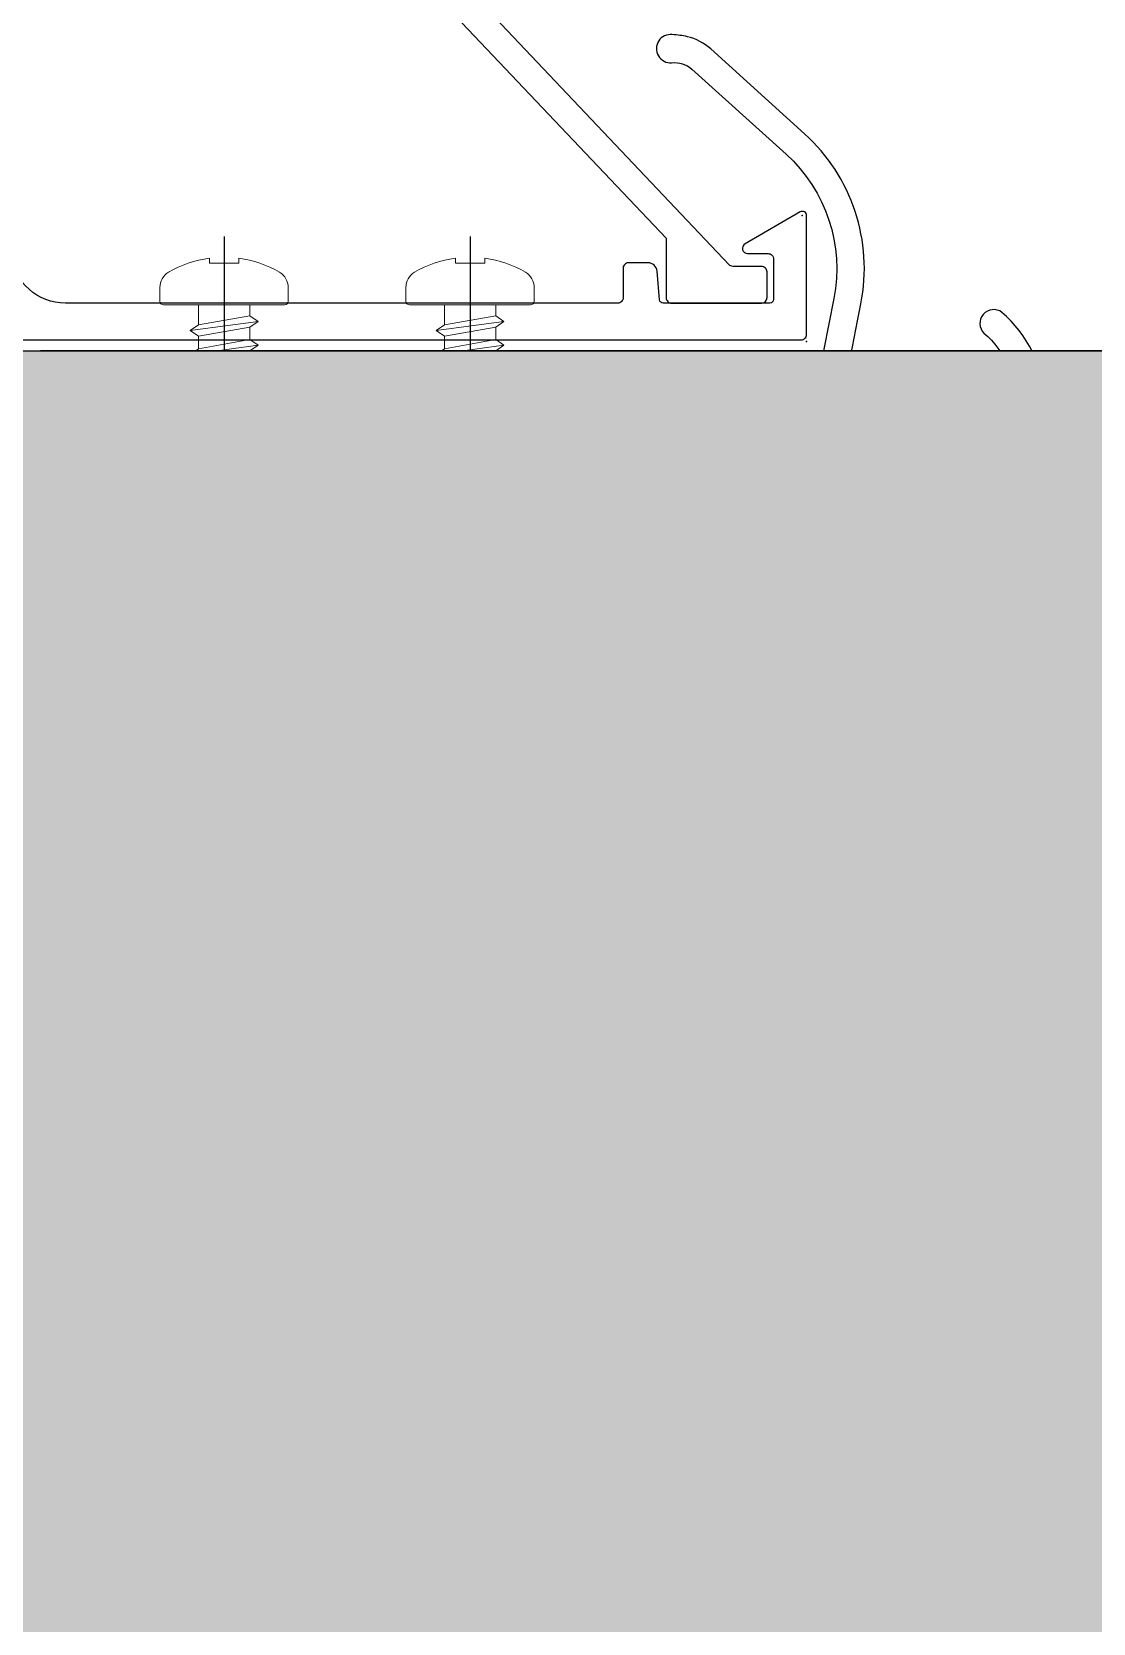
# Model space of a CAD drawing. Header units: millimetres. Extents: x -4391136 to -1798569, y -886572 to -291056.
# Drawn here: x -2451502 to -2451444.1, y -383362.9 to -383276.2 of the extents above; entities that cross this region are included whole.
import ezdxf

# ---------------------------------------------------------------- set-up
doc = ezdxf.new("R2010")
doc.units = ezdxf.units.MM
doc.set_wipeout_variables(frame=1)
doc.linetypes.add('CENTER', pattern=[50.800000000000004, 31.75, -6.35, 6.35, -6.35])
for name, color, linetype in [('000 - STRUCTURE_STEEL_ACCESORIES_MAIN_COLOR_2', 7, 'Continuous'), ('000 - STRUCTURE_STEEL_ACCESORIES_WIPEOUT_', 7, 'Continuous'), ('010 - ASPG_ACCESSORIES_HATCH_', 7, 'Continuous'), ('010 - ASPG_ACCESSORIES_MAIN_COLOR_1', 7, 'Continuous'), ('010 - ASPG_ACCESSORIES_SUB_COLOR_1', 7, 'Continuous'), ('010 - ASPG_ACCESSORIES_WIPEOUT_', 7, 'Continuous'), ('010 - ASPG_EXTR_MAIN_COLOR_2', 7, 'Continuous'), ('010 - ASPG_FLASHING_HATCH_', 7, 'Continuous'), ('010 - ASPG_FLASHING_MAIN_COLOR_4', 7, 'Continuous'), ('010 - ASPG_FLASHING_WIPEOUT_', 7, 'Continuous'), ('010 - ASPG_FRAMING_CUT_COLOR_4', 7, 'Continuous'), ('010 - ASPG_FRAMING_HATCH_', 7, 'Continuous'), ('010 - ASPG_FRAMING_MAIN_COLOR_2', 7, 'Continuous'), ('010 - ASPG_FRAMING_SUB_COLOR_2', 7, 'Continuous'), ('010 - ASPG_FRAMING_WIPEOUT_', 7, 'Continuous'), ('BOLT & SCREW', 7, 'Continuous'), ('Center Line', 7, 'CENTER')]:
    doc.layers.add(name, color=color, linetype=linetype)
doc.layers.add('010 - ASPG_EXTR_DEF_SUB', color=7, linetype='Continuous', plot=False)
doc.layers.add('12-GRID', color=7, linetype='CENTER', lineweight=13)
doc.layers.add('SCREW', color=7, linetype='Continuous', lineweight=5)
pattern_1 = [(45, (68845973.91123614, -106253.6340706302), (-4.041115254481119, 4.041115254481119), []), (45, (68845976.60531414, -106253.6340706302), (-4.041115254481119, 4.041115254481119), [])]

# ---------------------------------------------------------------- blocks, each defined once
blk = doc.blocks.new('*U3395')
at = {"layer": '12-GRID', "color": 7, "linetype": 'CENTER'}
for p, q in [((5.684341886080801e-14, -6.200000000000029), (5.684341886080801e-14, 2.200000000000029)), ((-4.199999999999973, -2), (4.200000000000085, -2))]:
    blk.add_line(p, q, dxfattribs=at)
at = {"layer": 'BOLT & SCREW', "color": 7}
for p, q in [((-0.2288719817826677, -1.446462371730204), (-0.4418749999998197, -0.2325000000002947)), ((0.2288719817822642, -1.446462371730562), (0.4418749999996946, -0.2324999999999764)), ((-0.553537628269381, -1.771128018217196), (-1.767499999999847, -1.558125000000442)), ((-0.4577439635652332, -1.771128018217196), (-0.8837500000000146, -1.558125000000442)), ((-0.2288719817826677, -1.542256036434869), (-0.4418749999998197, -1.116250000000048)), ((0.2288719817822642, -1.542256036434869), (0.4418749999996946, -1.116250000000048)), ((0.4577439635647103, -1.771128018217196), (0.8837499999994917, -1.558125000000442)), ((0.5535376282692559, -1.771128018217196), (1.767500000000001, -1.558125000000124)), ((-0.553537628269381, -2.228871981782805), (-1.767500000000483, -2.441875000000354)), ((-0.4577439635652332, -2.228871981782805), (-0.8837500000000146, -2.441875000000354)), ((-0.2288719817826677, -2.457743963565131), (-0.4418749999998197, -2.883750000000271)), ((-0.2288719817821107, -2.553537628269438), (-0.4418749999998197, -3.767500000000023)), ((0.4418749999996946, -2.883750000000271), (0.2288719817829008, -2.457743963565131)), ((0.2288719817829008, -2.553537628269438), (0.4418749999999732, -3.767500000000023)), ((0.4577439635647103, -2.228871981782805), (0.8837500000001283, -2.441874999999877)), ((0.5535376282692559, -2.228871981782805), (1.767500000000001, -2.441874999999877))]:
    blk.add_line(p, q, dxfattribs=at)
for points in [[(-1.767500000000006, -1.558125000000442), (-0.8837500000001342, -1.558125000000442, 0.4142135623730394), (-0.4418749999998197, -1.116250000000048), (-0.4418749999998197, -0.2325000000002947), (0.4418749999996946, -0.2324999999999764), (0.4418749999996946, -1.116250000000048, 0.4142135623731505), (0.8837500000000089, -1.558125000000442), (1.76750000000012, -1.558125000000124), (1.76750000000012, -2.441874999999877), (0.8837500000000089, -2.441874999999877, 0.414213562373095), (0.4418749999996946, -2.883750000000271), (0.4418749999999732, -3.767500000000023), (-0.4418749999998197, -3.767500000000023), (-0.4418749999998197, -2.883750000000271, 0.4142135623730397), (-0.8837500000001342, -2.441875000000354), (-1.767500000000483, -2.441875000000354)], [(0.2288719817829008, -2.457743963565131, -0.414213562373095), (0.4577439635645909, -2.228871981782805), (0.5535376282692559, -2.228871981782805), (0.5535376282692559, -1.771128018217196), (0.4577439635645909, -1.771128018217196, -0.4142135623730951), (0.228871981782105, -1.542256036434869), (0.228871981782105, -1.446462371730562), (-0.2288719817826677, -1.446462371730204), (-0.2288719817826677, -1.542256036434869, -0.4142135623730951), (-0.4577439635649944, -1.771128018217196), (-0.553537628269381, -1.771128018217196), (-0.553537628269381, -2.228871981782805), (-0.4577439635649944, -2.228871981782805, -0.4142135623730951), (-0.2288719817826677, -2.457743963565131), (-0.2288719817822698, -2.553537628269438), (0.2288719817829008, -2.553537628269438)]]:
    blk.add_lwpolyline(points, format="xyb", close=True, dxfattribs=at)
blk.add_circle((5.684341886080801e-14, -2), 3.5, dxfattribs=at)
blk = doc.blocks.new('000_ASPG_TYP_FILES_20260218-010703_FRAME_EXTR_')
at = {"layer": '010 - ASPG_FRAMING_HATCH_'}
h = blk.add_hatch(dxfattribs=at)
h.set_pattern_fill('ANSI32', scale=0.1, angle=180)
h.set_pattern_definition([(225, (0, 0), (0.6735192090801866, -0.6735192090801868), []), (225, (-0.4490130000000001, 5.498823332255506e-17), (0.6735192090801866, -0.6735192090801868), [])])
edge = h.paths.add_edge_path()
edge.add_line((1.999999996740371, 15.99999999965075), (1.999999996740371, 1.999999999941792))
edge.add_line((1.999999996740371, 1.999999999941792), (39.69999999750871, 1.999999999941792))
edge.add_arc((39.69999999730499, 1.700000000040752), 0.2999999999010399, -3.891028654834372e-08, 89.99999996109239, ccw=False)
edge.add_line((39.99999999720603, 1.699999999837019), (39.99999999720603, 0.2999999996973202))
edge.add_arc((39.69999999750872, 0.2999999996973131), 0.2999999996973131, -90.00000000000142, 1.4210854715202004e-12, ccw=False)
edge.add_line((39.69999999750871, 0), (0.2999999996973202, 0))
edge.add_arc((0.2999999996973273, 0.2999999996973273), 0.2999999996973273, 180.0000000000013, 269.99999999999864, ccw=False)
edge.add_line((0, 0.2999999996973202), (0, 17.69999999989523))
edge.add_arc((0.2999999999301508, 17.70000000012806), 0.2999999999301508, 90.00000004446741, 180.0000000444674, ccw=False)
edge.add_line((0.2999999996973202, 18.00000000005821), (22.5570233851904, 18.00000000005821))
edge.add_arc((22.5570233856712, 18.50000000026317), 0.5000000002049632, 269.9999999449049, 380.2095453190142)
edge.add_arc((26.1699999981368, 19.82999999686102), 3.349999998908497, 182.0637942974167, 200.2095453254992, ccw=False)
edge.add_arc((23.58168000320438, 19.73672835517209), 0.7599999998138507, 2.0637943418387863, 182.0637943418388, ccw=False)
edge.add_arc((26.16999999910358, 19.82999999939922), 1.830000000338361, 182.0637943388468, 447.9362056470717)
edge.add_arc((26.263271644013, 22.41831999551505), 0.7600000000549151, 87.93620564125177, 267.9362056412518, ccw=False)
edge.add_arc((26.16999999863267, 19.8300000075356), 3.349999992334041, 69.79045460402187, 87.9362056313708, ccw=False)
edge.add_arc((27.49999999788272, 23.44297661244421), 0.5000000006038865, 249.7904545688332, 359.9999999442181)
edge.add_line((27.9999999984866, 23.44297661195742), (27.9999999984866, 26.67999999993481))
edge.add_line((27.9999999984866, 26.67999999993481), (28.49999999674037, 27.17999999958556))
edge.add_line((28.49999999674037, 27.17999999958556), (27.9999999984866, 27.67999999970198))
edge.add_line((27.9999999984866, 27.67999999970198), (27.9999999984866, 38.61999999982072))
edge.add_line((27.9999999984866, 38.61999999982072), (28.49999999674037, 39.11999999993714))
edge.add_line((28.49999999674037, 39.11999999993714), (27.9999999984866, 39.62000000005355))
edge.add_line((27.9999999984866, 39.62000000005355), (27.9999999984866, 42.85702338756528))
edge.add_arc((27.49999999787862, 42.85702338707262), 0.5000000006079759, 5.645408219420843e-08, 110.2095454304945)
edge.add_arc((26.16999999884449, 46.46999999186602), 3.349999992147246, 272.0637943651193, 290.20954539329375, ccw=False)
edge.add_arc((26.263271644013, 43.88168000403675), 0.7600000000258301, 92.06379435882718, 272.0637943588272, ccw=False)
edge.add_arc((26.16999999910502, 46.47000000012492), 1.830000000339747, 272.0637943528818, 537.9362056611998)
edge.add_arc((23.58168000320438, 46.56327164435061), 0.7599999998138507, 177.9362056581612, 357.9362056581612, ccw=False)
edge.add_arc((26.16999999825318, 46.47000000263876), 3.349999999025627, 159.7904546748206, 177.9362057022633, ccw=False)
edge.add_arc((22.55702338551316, 47.7999999994954), 0.500000000434755, 339.790454661877, 450.0000000369852)
edge.add_line((22.5570233851904, 48.29999999993015), (0.2999999996973202, 48.29999999993015))
edge.add_arc((0.2999999996973095, 48.59999999962746), 0.2999999996973131, 179.9999999999987, 270.00000000000205, ccw=False)
edge.add_line((0, 48.59999999962747), (0, 59.99999999994179))
edge.add_arc((0.2999999996973202, 59.99999999994179), 0.2999999996973202, 90, 180, ccw=False)
edge.add_line((0.2999999996973202, 60.29999999963911), (4.999999997438863, 60.29999999963911))
edge.add_line((4.999999997438863, 60.29999999963911), (4.999999997438863, 64.99999999959255))
edge.add_arc((5.299999997369017, 64.99999999982538), 0.2999999999301544, 90.0000000444681, 180.0000000444674, ccw=False)
edge.add_line((5.299999997136183, 65.29999999975553), (29.99999999883585, 65.29999999975553))
edge.add_line((29.99999999883585, 65.29999999975553), (29.99999999883585, 63.59999999997672))
edge.add_arc((29.69999999890567, 63.59999999974391), 0.2999999999301721, -89.99999995552861, 4.4463320136856055e-08, ccw=False)
edge.add_line((29.69999999913853, 63.29999999981374), (7.299999997485429, 63.29999999981374))
edge.add_arc((7.29999999771826, 62.99999999988358), 0.2999999999301508, 90.00000004446738, 180.0000000444674)
edge.add_line((6.999999997788109, 62.99999999965075), (6.999999997788109, 58.29999999969732))
edge.add_line((6.999999997788109, 58.29999999969732), (2.300000000162981, 58.29999999969732))
edge.add_arc((2.299999998300336, 57.99999999813735), 0.3000000015599653, 89.99999964426098, 179.999999644261)
edge.add_line((1.999999996740371, 58), (1.999999996740371, 50.60000000003492))
edge.add_arc((2.299999998533172, 50.60000000166475), 0.3000000017928013, 180.000000311273, 270.0000003112706)
edge.add_line((2.300000000162981, 50.29999999987194), (29.69999999913853, 50.29999999987194))
edge.add_arc((29.6999999989348, 49.9999999999709), 0.299999999901047, -3.890897914970992e-08, 89.99999996109108, ccw=False)
edge.add_line((29.99999999883585, 49.99999999976717), (29.99999999883585, 26.67999999993481))
edge.add_line((29.99999999883585, 26.67999999993481), (29.99999999883585, 16.29999999981374))
edge.add_arc((29.6999999989057, 16.2999999995809), 0.2999999999301508, -89.99999995553259, 4.446741286301403e-08, ccw=False)
edge.add_line((29.69999999913853, 15.99999999965075), (1.999999996740371, 15.99999999965075))
at = {"layer": '010 - ASPG_FRAMING_CUT_COLOR_4', "color": 7}
blk.add_lwpolyline([(1.999999996740371, 15.99999999965075), (1.999999996740371, 1.999999999941792), (39.69999999750871, 1.999999999941792, -0.4142135623731089), (39.99999999720603, 1.699999999837019), (39.99999999720603, 0.2999999996973202, -0.4142135623731089), (39.69999999750871, 0), (0.2999999996973202, 0, -0.4142135623730811), (0, 0.2999999996973202), (0, 17.69999999989523, -0.4142135623730951), (0.2999999996973202, 18.00000000005821), (22.5570233851904, 18.00000000005821, 0.5217296884731124), (23.02624112786725, 18.67272727261297, -0.07934163687482358), (22.82217297761235, 19.70935906958766, -1), (24.34118702879641, 19.76409764075652, 2.296345716993233), (26.23590235819574, 21.65881296969019, -1), (26.29064092983026, 23.17782702133991, -0.0793416368716021), (27.32727272447664, 22.9737588702119, 0.5217296884801942), (27.9999999984866, 23.44297661195742), (27.9999999984866, 26.67999999993481), (28.49999999674037, 27.17999999958556), (27.9999999984866, 27.67999999970198), (27.9999999984866, 38.61999999982072), (28.49999999674037, 39.11999999993714), (27.9999999984866, 39.62000000005355), (27.9999999984866, 42.85702338756528, 0.5217296884727316), (27.32727272447664, 43.3262411293108, -0.07934163687522733), (26.29064092983026, 43.122172978241, -1), (26.23590235819574, 44.64118702983251, 2.296345716995783), (24.34118702879641, 46.53590235876618, -1), (22.82217297761235, 46.59064092993503, -0.07934163687201433), (23.02624112786725, 47.62727272690972, 0.5217296884786579), (22.5570233851904, 48.29999999993015), (0.2999999996973202, 48.29999999993015, -0.4142135623731158), (0, 48.59999999962747), (0, 59.99999999994179, -0.414213562373095), (0.2999999996973202, 60.29999999963911), (4.999999997438863, 60.29999999963911), (4.999999997438863, 64.99999999959255, -0.4142135623730879), (5.299999997136183, 65.29999999975553), (29.99999999883585, 65.29999999975553), (29.99999999883585, 63.59999999997672, -0.4142135623730533), (29.69999999913853, 63.29999999981374), (7.299999997485429, 63.29999999981374, 0.4142135623730949), (6.999999997788109, 62.99999999965075), (6.999999997788109, 58.29999999969732), (2.300000000162981, 58.29999999969732, 0.4142135623730948), (1.999999996740371, 58), (1.999999996740371, 50.60000000003492, 0.4142135623730845), (2.300000000162981, 50.29999999987194), (29.69999999913853, 50.29999999987194, -0.4142135623730951), (29.99999999883585, 49.99999999976717), (29.99999999883585, 26.67999999993481), (29.99999999883585, 16.29999999981374, -0.4142135623730951), (29.69999999913853, 15.99999999965075)], format="xyb", close=True, dxfattribs=at)
at = {"color": 7}
for p in [(26.16999999736436, 48.46999999973923), (26.16999999736436, 21.82999999966705)]:
    blk.add_blockref('*U3395', p, dxfattribs=at)
blk = doc.blocks.new('PZG35-9D5')
at = {"layer": 'Center Line', "color": 7}
blk.add_line((1.4210854715202e-14, 3.733653355866409), (1.4210854715202e-14, -10.53404386090006), dxfattribs=at)
at = {"layer": 'SCREW', "color": 7}
for p, q in [((-1.399999999999963, 2.842170943040401e-14), (-1.399999999999963, -1.090192378864657)), ((1.399999999999991, 0), (1.399999999999991, -0.5901923788647139)), ((-1.399999999999963, -1.090192378864685), (1.399999999999991, -0.5901923788646855)), ((1.850000000000037, -0.8999999999999773), (1.399999999999991, -0.5901923788646855)), ((-1.850000000000009, -1.399999999999977), (1.850000000000037, -0.8999999999999773)), ((-1.850000000000009, -1.399999999999977), (-1.399999999999963, -1.090192378864685)), ((-1.850000000000009, -1.399999999999977), (-1.399999999999963, -1.709807621135297)), ((-1.399999999999963, -1.709807621135297), (1.399999999999991, -1.209807621135297)), ((-1.399999999999963, -1.709807621135269), (-1.399999999999963, -2.390192378864697)), ((1.850000000000037, -0.8999999999999773), (1.399999999999991, -1.209807621135297)), ((1.399999999999991, -1.209807621135269), (1.399999999999991, -1.890192378864725)), ((-1.850000000000009, -2.699999999999989), (1.850000000000037, -2.199999999999989)), ((-1.850000000000009, -2.699999999999989), (-1.399999999999963, -2.390192378864697)), ((-1.399999999999963, -2.390192378864697), (1.399999999999991, -1.890192378864697)), ((-1.399999999999963, -3.009807621135309), (1.399999999999991, -2.509807621135309)), ((1.850000000000037, -2.199999999999989), (1.399999999999991, -1.890192378864697)), ((1.850000000000037, -2.199999999999989), (1.399999999999991, -2.509807621135309)), ((1.399999999999991, -2.50980762113528), (1.399999999999991, -3.190192378864708)), ((-1.850000000000009, -2.699999999999989), (-1.399999999999963, -3.009807621135309)), ((-1.399999999999963, -3.009807621135309), (-1.399999999999963, -3.690192378864708)), ((0.5619885887190463, -3.339837273736322), (1.399999999999991, -3.190192378864708)), ((1.850000000000037, -3.5), (1.399999999999991, -3.190192378864708)), ((-1.850000000000009, -4), (-1.399999999999963, -3.690192378864708)), ((-1.850000000000009, -4), (-0.9911470940920566, -3.883938796498938)), ((-1.850000000000009, -4), (-1.399999999999963, -4.30980762113532)), ((-1.399999999999963, -3.690192378864708), (-0.8446989986695002, -3.591031485769975)), ((-1.399999999999963, -4.30980762113532), (-1.184865735341859, -4.271390788160659)), ((-1.399999999999963, -4.309807621135349), (-1.399999999999963, -8.099999999999966)), ((0.7141825614195483, -3.653488843051434), (1.850000000000037, -3.5)), ((0.7141825614195483, -3.932275020881832), (1.399999999999991, -3.80980762113532)), ((1.850000000000037, -3.5), (1.399999999999991, -3.80980762113532)), ((1.399999999999991, -3.809807621135349), (1.399999999999991, -4.490192378864691)), ((0.7141825614195483, -4.612659778611231), (1.399999999999991, -4.49019237886472)), ((0.7141825614195483, -4.953488843051389), (1.850000000000037, -4.800000000000011)), ((0.7141825614195483, -5.232275020881843), (1.399999999999991, -5.109807621135332)), ((1.850000000000037, -4.800000000000011), (1.399999999999991, -4.49019237886472)), ((1.850000000000037, -4.800000000000011), (1.399999999999991, -5.109807621135332)), ((1.399999999999991, -5.109807621135332), (1.399999999999991, -8.099999999999966)), ((1.4210854715202e-14, -9.5), (-1.399999999999963, -8.099999999999966)), ((1.4210854715202e-14, -9.5), (1.399999999999991, -8.099999999999966))]:
    blk.add_line(p, q, dxfattribs=at)
blk.add_lwpolyline([(1.4210854715202e-14, -9.5), (0.7141825614195483, -5.232275020881843), (0.7141825614195483, -3.600899293750615, 0.4176573264866609), (0.4106596181599826, -3.300919979679151, 0.1081021898226624), (-0.8446989986694433, -3.591031485769975), (-1.399999999999991, -4.701675652739141)], format="xyb", dxfattribs=at)
blk = doc.blocks.new('*U3396')
at = {"layer": 'SCREW', "color": 7}
blk.add_lwpolyline([(3.026373332565058, 1.780836269555209, 0.09905967801670053), (0.7999999999999687, 2.546427498927414), (0.7999999999999687, 2.274284095813357), (-0.800000000000054, 2.274284095813357), (-0.800000000000054, 2.546427498927414, 0.09905967801670058), (-3.026373332565143, 1.780836269555209, 0.2665876613401604), (-3.500000000000043, 0.9556546004010897), (-3.500000000000043, 0.1999999999999886, 0.4142135623730938), (-3.300000000000054, 0), (3.299999999999997, 0, 0.4142135623731049), (3.499999999999986, 0.1999999999999886), (3.499999999999957, 0.9556546004010897, 0.2665876613401604)], format="xyb", close=True, dxfattribs=at)
blk.add_blockref('PZG35-9D5', (-1.4210854715202e-14, 0), dxfattribs=at)
blk = doc.blocks.new('*U3399')
at = {"color": 7}
blk.add_point((0, 0), dxfattribs=at)
at = {"layer": '010 - ASPG_ACCESSORIES_MAIN_COLOR_1', "color": 7}
blk.add_lwpolyline([(-39.69999999902211, -0.5999999995172398, 0.4142135623731156), (-39.99999999883585, -0.8999999995638059), (-39.99999999883585, -7.366962144914214, 0.5773502691897371), (-39.65044321701862, -7.568778847059366), (-36.64260295056738, -5.832201459393036, 0.7673269879794871), (-36.78520590183325, -5.299999999645297), (-37.89999999874271, -5.299999999645297, -0.4142135623735732), (-38.19999999902211, -4.999999999656938), (-38.19999999902211, -2.799999999587089, -0.4142135623730951), (-37.99999999883585, -2.59999999951724), (-32.18326623388566, -2.59999999951724, -0.3888787318530097), (-31.98402729420923, -2.782568851142787), (-31.8474567013327, -4.343577870872468, 0.3888787318530089), (-31.34935935237445, -4.799999999528882), (-30.29999999911524, -4.799999999528882, 0.4142135623732408), (-29.99999999883585, -4.499999999540523), (-29.99999999883585, -2.899999999505599, -0.4142135623731785), (-29.69999999902211, -2.59999999951724), (0.4107479506637901, -2.59999999951724, -0.3789692262628873), (3.38851808081381, -5.235465979035143), (7.952927200356498, -42.5207682372482, 0.4465929586642906), (11.6177961837966, -45.07649022702281, -0.4898018444424612), (16.07846395508386, -48.68238816667036), (16.06490363762714, -49.36225294566866, -0.1824796859550777), (15.80227640201338, -50.01801436272836, -0.2679491924113072), (15.32539491611533, -50.16829426406803, 1.122114645179816), (15.09990952932276, -52.3421093734276, 0.4050039718497206), (18.0645059288945, -49.40213623346681), (18.07806624681689, -48.72227145435209, 0.4898054953707174), (11.15966573380865, -43.12966807454978, -0.4465970485362636), (9.938031048281118, -42.27776159492242), (4.866356541635469, -0.8481197821154633, 0.3641755342157969), (4.570876519894227, -0.5999999995172398)], format="xyb", close=True, dxfattribs=at)
at = {"layer": '010 - ASPG_EXTR_DEF_SUB', "color": 7}
for p in [(-39.99999999883585, -0.4999999995172402), (43.44495566345738, -76.89999999944341), (43.44495566345738, -77.49999999954052)]:
    blk.add_point(p, dxfattribs=at)
at = {"layer": '010 - ASPG_EXTR_MAIN_COLOR_2', "color": 7}
blk.add_lwpolyline([(11.37409105408005, -48.15170148877115), (11.47245816211216, -47.43577758665815), (12.17779493960552, -47.55667202338264), (12.29266474000178, -46.78670596401826, -0.5355375090189683), (14.1918134491425, -49.16870282323253, 0.9915718169393263), (15.66379558271728, -49.57599316951273, 1.157025413028558), (8.792231505503878, -48.77291728999153, -0.6885576205791355), (8.274611146422103, -48.98797988444021), (-17.14292736421339, -22.16859813180672), (-32.34153279638849, -6.131750148785431), (-32.34153279638849, -2.899999981694054, 0.4143115081626392), (-32.64163311407901, -2.59999999951724), (-37.54163311352022, -2.59999999951724, 0.4141156188887998), (-37.84153278893791, -2.899999981635847), (-37.84153278893791, -4.299999988411218, 0.4142135623731781), (-37.54153279098682, -4.599999986478724), (-35.98884801496752, -4.599999986478724, -0.205894629290155), (-35.77110154624097, -4.693635078269653), (33.22969053988345, -77.49999999954052), (43.14495566324331, -77.49999999954052, 0.6681786376628355), (43.35708769806661, -76.98786796536915), (40.5215537941549, -74.1523340573247, 0.6681786381757795), (40.00942175951786, -74.36446609156592), (40.00942175951786, -75.99999999802712), (33.87471885257401, -75.99999999802712), (11.86384030175395, -52.7751643466243, -0.5583539238224016), (12.08261241135187, -51.95244935475676, 0.7662751832817146), (12.03674733010121, -50.39291741001107, -0.4385828234445206), (10.70630855322815, -48.05207626283555)], format="xyb", close=True, dxfattribs=at)
at = {"layer": 'SCREW', "color": 7, "rotation": 180}
for p in [(-21.64901723782532, -2.499999999924694), (-8.237076249206439, -2.499999999924694)]:
    blk.add_blockref('*U3396', p, dxfattribs=at)
blk = doc.blocks.new('*U2777')
at = {"color": 7}
blk.add_wipeout([(1380.0000000029763, 4.000000001456783), (60.00000000297587, 4.000000000000455), (60.00000000297587, 69.30000000000018), (1380.0000000029763, 69.30000000145697)], dxfattribs=at).dxf.layer = '010 - ASPG_FRAMING_WIPEOUT_'
at = {"layer": '010 - ASPG_FRAMING_MAIN_COLOR_2', "color": 7}
blk.add_lwpolyline([(1350.00000000414, 69.3000000014566), (90.00000000181171, 69.3), (90.00000000181171, 6), (1350.00000000414, 6.000000001456584)], close=True, dxfattribs=at)
at = {"layer": '010 - ASPG_FRAMING_SUB_COLOR_2', "color": 7}
for points in [[(1380.000000002976, 4.000000001456584), (60.00000000297587, 4), (60.00000000297587, 69.3), (1380.000000002976, 69.3000000014566)], [(60.00000000297587, 2.000000000715772), (60.00000000297587, 4), (1380.000000002976, 4.000000001456584), (1380.000000002976, 2.000000002172357)]]:
    blk.add_lwpolyline(points, close=True, dxfattribs=at)
at = {"color": 7, "rotation": 180}
for p in [(91.77030946011655, 69.3), (156.7703094601166, 69.3)]:
    blk.add_blockref('*U3399', p, dxfattribs=at)
at = {"color": 7}
blk.add_blockref('000_ASPG_TYP_FILES_20260218-010703_FRAME_EXTR_', (60.00000000297587, 4), dxfattribs=at)
blk = doc.blocks.new('010 - ASPG_ACCESSORIES_BRACKET_FOR_FRAME_TYPE-1_CUT-VIEW')
at = {"color": 7}
blk.add_wipeout([(4.656612873077393e-10, 25.00000000008731), (4.656612873077393e-10, 1.8189894035458565e-12), (40, 1.8189894035458565e-12), (40, 3.000000000153044), (3.0000000003213074, 3.000000000153044), (3.0000000003213074, 25.00000000008731)], dxfattribs=at).dxf.layer = '010 - ASPG_ACCESSORIES_WIPEOUT_'
at = {"layer": '010 - ASPG_ACCESSORIES_HATCH_'}
h = blk.add_hatch(dxfattribs=at)
h.set_pattern_fill('ANSI32', scale=0.03)
h.set_pattern_definition(pattern_1)
h.paths.add_polyline_path([(1.452183664310724, 16.08500000019558), (1.100000000093132, 16.73000000005413), (0.7478163363412023, 16.08500000019558), (4.656612873077393e-10, 16.08500000019558), (4.656612873077393e-10, 25.00000000008731), (3.000000000465661, 25.00000000008731), (2.9848025678657, 16.08500000019558)])
h = blk.add_hatch(dxfattribs=at)
h.set_pattern_fill('ANSI32', scale=0.03)
h.set_pattern_definition(pattern_1)
h.paths.add_polyline_path([(4.656612873077393e-10, 0), (4.656612873077393e-10, 11.78062006374239), (0.1825785292312503, 11.91500000003725), (1.247816335875541, 11.91500000003725), (1.600000000558794, 11.27000000019325), (1.952183664776385, 11.91500000003725), (3.000000000465661, 11.9150000000518), (3.000000000465661, 3.000000000160071), (19.70000000018626, 3.000000000043656), (19.70000000018626, 1.164153218269348e-10)])
h = blk.add_hatch(dxfattribs=at)
h.set_pattern_fill('ANSI32', scale=0.03)
h.set_pattern_definition(pattern_1)
h.paths.add_polyline_path([(28.70000000018626, 1.164153218269348e-10), (28.70000000018626, 3.000000000043656), (40, 3.000000000160071), (40, 0)])
at = {"layer": '010 - ASPG_ACCESSORIES_MAIN_COLOR_1', "color": 7}
blk.add_lwpolyline([(4.656612873077393e-10, 25.00000000008731), (4.656612873077393e-10, 0), (40, 0), (40, 3.000000000160071), (3.000000000465661, 3.000000000160071), (3.000000000465661, 25.00000000008731)], close=True, dxfattribs=at)
at = {"layer": '010 - ASPG_ACCESSORIES_SUB_COLOR_1', "color": 7}
for points in [[(1.452183664310724, 16.08500000019558), (1.100000000093132, 16.73000000005413), (0.7478163363412023, 16.08500000019558), (4.656612873077393e-10, 16.08500000019558), (4.656612873077393e-10, 25.00000000008731), (3.000000000465661, 25.00000000008731), (2.9848025678657, 16.08500000019558)], [(4.656612873077393e-10, 0), (4.656612873077393e-10, 11.78062006374239), (0.1825785292312503, 11.91500000003725), (1.247816335875541, 11.91500000003725), (1.600000000558794, 11.27000000019325), (1.952183664776385, 11.91500000003725), (3.000000000465661, 11.9150000000518), (3.000000000465661, 3.000000000160071), (19.70000000018626, 3.000000000043656), (19.70000000018626, 1.164153218269348e-10)], [(28.70000000018626, 1.164153218269348e-10), (28.70000000018626, 3.000000000043656), (40, 3.000000000160071), (40, 0)]]:
    blk.add_lwpolyline(points, close=True, dxfattribs=at)
blk = doc.blocks.new('*U1985')
at = {"color": 7}
blk.add_wipeout([(45.00000000000454, 75.00000000001457), (45.00000000000455, 29.999999999578005), (0, 29.999999999577994), (0, 25.00000000001455), (50, 25.00000000001456), (49.99999999999999, 75.00000000001457)], dxfattribs=at).dxf.layer = '000 - STRUCTURE_STEEL_ACCESORIES_WIPEOUT_'
at = {"layer": '010 - ASPG_ACCESSORIES_HATCH_'}
h = blk.add_hatch(dxfattribs=at)
h.set_pattern_fill('ANSI32', scale=0.03, angle=-90.00000000000001)
h.set_pattern_definition([(315, (-106132.4892735402, -14494238.67851865), (1.01027881362028, 1.01027881362028), []), (315, (-106132.4892735402, -14494239.35203815), (1.01027881362028, 1.01027881362028), [])])
h.paths.add_polyline_path([(45, 75.00000000001455), (45, 30.00000000001455), (0, 30.00000000001455), (0, 25.00000000001455), (50, 25.00000000001455), (50, 75.00000000001455)])
at = {"layer": '000 - STRUCTURE_STEEL_ACCESORIES_MAIN_COLOR_2', "color": 7}
blk.add_lwpolyline([(45, 75.00000000001455), (45, 30.00000000001455), (0, 30.00000000001455), (0, 25.00000000001455), (50, 25.00000000001455), (50, 75.00000000001455)], close=True, dxfattribs=at)
at = {"color": 7, "xscale": -1, "rotation": 180}
blk.add_blockref('010 - ASPG_ACCESSORIES_BRACKET_FOR_FRAME_TYPE-1_CUT-VIEW', (-4.656612873077393e-10, 25.00000000008731), dxfattribs=at)
blk = doc.blocks.new('W-1-PP17-ENT2_REV00_20260528-225335_ASPG_UPPF')
at = {"color": 7}
blk.add_blockref('*U2777', (-4435, -152.0000000032596), dxfattribs=at)
at = {"color": 7, "rotation": 270}
blk.add_blockref('*U1985', (-4364, -150.000000002794), dxfattribs=at)
blk = doc.blocks.new('*U3047')
at = {"layer": '010 - ASPG_EXTR_DEF_SUB', "color": 7}
blk.add_point((1170, -2.253557340736734e-10), dxfattribs=at)
at = {"layer": '010 - ASPG_EXTR_MAIN_COLOR_2', "color": 7}
for points in [[(1153.963676901069, 67.20642238182153, -0.09885145914925667), (1154.817340067122, 66.03380806519088, -0.2058282691334744), (1154.793666421436, 61.20460651100983, -0.1151163694662807), (1151.368324128445, 57.18072180556736, 0.822373071447778)], [(1152.455046290532, 56.10392398616203, 0.109184526549196), (1156.148600934073, 60.55948756870019, 0.2083234795678962), (1156.189426846337, 66.64026457486578, 0.1005277992320483), (1154.972309139092, 68.31671042160268, 0.1451157280627245), (1151.292309131008, 70.06714037126766)], [(1216.292309131008, 70.06714037125514), (1200.758774927817, 70.06714037125514, 0.4336592857269459), (1200.459426756948, 69.74737493490849), (1200.841377865057, 63.96271307481967, 0.0820690263538202), (1200.86365129333, 63.86745857011576, 0.7206537881255028), (1202.329086504877, 63.97254170018297, 0.07922428198988747), (1202.337783531286, 64.0666167050442), (1202.068773226347, 68.14078645612628, -0.4336592857264138), (1202.467904121149, 68.56714037119693), (1210.861192987766, 68.56714037125514, -0.6073848710044985), (1211.352110221051, 67.62217621302281, -0.04582868044492008), (1192.783822288737, 45.76076047344415, -0.5604921351226578), (1192.287505356129, 45.88571992109812, 0.3178599151680848), (1189.211911419872, 48.23749049503405, 0.9532878111822051), (1189.082072678953, 46.71593409544604, -2.423003988231831), (1187.258069522213, 44.89173717523974, 0.9523147976297285), (1185.736344682053, 44.76348824823091, 0.3008214087947553), (1187.889874737244, 41.7552902542013, -0.5604921351218277), (1187.983518406749, 41.25212405483055, -0.01942473842078824), (1178.623925091699, 33.46052617033294, -0.5525007933269362), (1178.147498584818, 33.63667257963263, 0.3444609008774969), (1174.989498805255, 36.29767865973574, 0.9520149233436535), (1174.86157765612, 34.77593409544372, -2.42318646531747), (1173.037574998569, 32.95193143754315, 0.9520149233867892), (1171.515830433927, 32.82401028869955, 0.2853998218446234), (1173.493024077732, 29.8885144825401, -0.5533776808031501), (1173.562908510212, 29.38496566232809, 0.03067395406819984), (1158.463012880646, 15.05729964533404, 0.4171002255848137), (1159.114368729759, 5.272964204960061, 0.9355530918984264), (1160.096664154902, 6.406584819495237, -0.4344100119147308), (1159.803354519885, 14.29476617463681, -0.01499848524836865), (1166.920564806089, 21.45455419168158, -0.7383485292466446), (1169.917139344383, 19.76412730292233, 0.004917316774645771), (1166.806699985173, 4.803864106194141, 0.2636109069979271), (1169.880209933501, -4.460317215234483), (1174.995733695105, -9.08423626509446, 0.1258843890439943), (1176.267761250492, -9.75378296442048, 0.04427494949630078), (1177.089544059709, -9.866966023218794, 1.107654826573523), (1177.125459210947, -8.331805701767536, -0.2155958426847688), (1176.023226659279, -7.991025417104339), (1170.886052070651, -3.34753619645906, -0.2636109069978752), (1168.278225447517, 4.512981288375357, -0.004854851929905817), (1171.34138361644, 19.25507699978354, 0.2339601468136614), (1170.815442486666, 21.9548734380007, -0.2408104543272742), (1170.710313410033, 24.90310810664252, -0.1041570884704408), (1170.784604869317, 25.00194829796257), (1172.99301963998, 26.93374890840661, -0.2290212912668875), (1175.700679264031, 26.88725557004383, -0.3817208427142056), (1180.273619593587, 9.06909841736362, 0.9773819303748196), (1181.620311295614, 8.407760736190738, 0.3611050424324235), (1177.408162182663, 27.50327562535696, -0.4961260631527202), (1177.442922529299, 30.68812541722602, 0.003188108562510474), (1179.055809630081, 31.90200527397266, -0.00282652430436861), (1180.561955856625, 33.06505110441523, 0.07704788012868193), (1213.74152756203, 68.43644483807313, -0.2476739044870795)]]:
    blk.add_lwpolyline(points, format="xyb", dxfattribs=at)
at = {"color": 7, "rotation": 179.999999999989}
for p in [(1189.086863745004, 42.88714037120391), (1174.866368722636, 30.94714037120158)]:
    blk.add_blockref('*U3395', p, dxfattribs=at)
blk = doc.blocks.new('*U3469')
at = {"color": 7}
blk.add_wipeout([(0, 69.29999999994834), (2999.9999996952783, 69.29999999994834), (2999.9999996952783, -51.99999999999727), (0, -51.99999999999727)], dxfattribs=at).dxf.layer = '010 - ASPG_FLASHING_WIPEOUT_'
at = {"layer": '010 - ASPG_FLASHING_HATCH_'}
h = blk.add_hatch(dxfattribs=at)
h.set_pattern_fill('DOTS', scale=0.1)
h.set_pattern_definition([(0, (0, 0), (3.96875, 7.9375), [0, -7.9375])])
h.paths.add_polyline_path([(-2.8421709430404e-14, 69.29999999999998), (2999.999999695458, 69.29999999999998), (2999.999999695458, -52.00000000000001), (3.155443620884047e-30, -52.00000000000001)])
at = {"layer": '010 - ASPG_FLASHING_MAIN_COLOR_4', "color": 7}
blk.add_lwpolyline([(-2.8421709430404e-14, 69.29999999999998), (2999.999999695458, 69.29999999999998), (2999.999999695458, -52.00000000000001), (3.155443620884047e-30, -52.00000000000001)], close=True, dxfattribs=at)

msp = doc.modelspace()

# ---------------------------------------------------------------- block references
at = {"color": 7}
msp.add_blockref('W-1-PP17-ENT2_REV00_20260528-225335_ASPG_UPPF', (-2447156.514610203, -383210.8748381315), dxfattribs=at)

# ---------------------------------------------------------------- next in the draw order: block references
at = {"color": 7, "rotation": 180}
msp.add_blockref('*U3047', (-2450289.9773386, -383286.2078759898), dxfattribs=at)

# ---------------------------------------------------------------- next in the draw order: block references
at = {"color": 7}
msp.add_blockref('*U3469', (-2453090.964855656, -383362.8748381348), dxfattribs=at)

doc.saveas('drawing.dxf')
